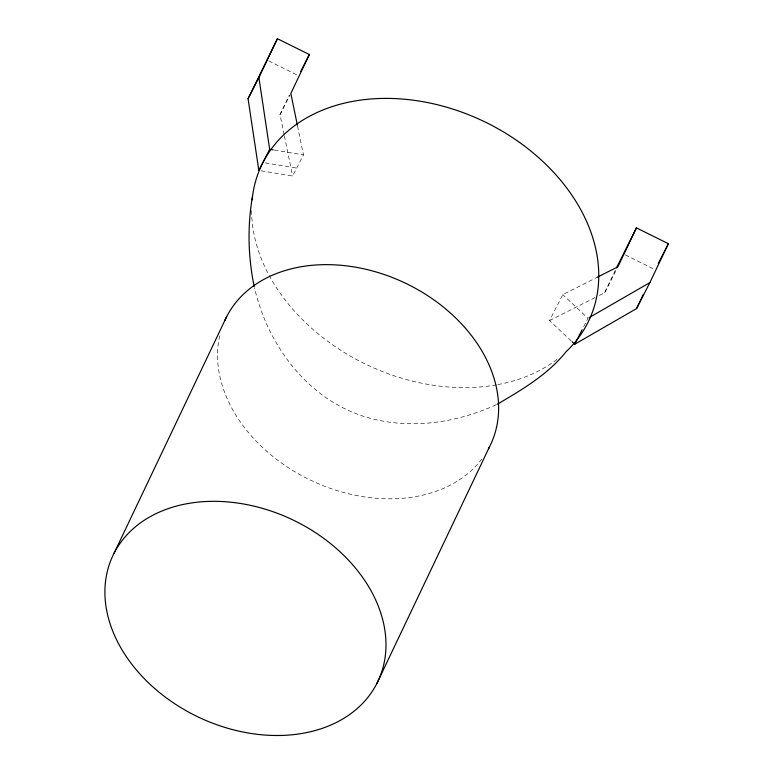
<?xml version="1.0" encoding="UTF-8"?>
<svg xmlns="http://www.w3.org/2000/svg" width="774" height="774" viewBox="0 0 774 774"><rect width="100%" height="100%" fill="white"/><g stroke="black" fill="none" stroke-linecap="round" stroke-linejoin="round"><path stroke-width="0.58" stroke-dasharray="3.87 2.9" d="M284.135 134.686L280.004 114.61L289.263 95.154M599.337 295.426L604.639 292.746L615.436 270.049M280.004 114.61L290.298 94.496M261.186 170.831L292.62 176.037L303.456 154.877L297.39 125.34M571.241 340.957L549.53 320.6L562.814 294.642L595.67 278.03M583.731 326.599L587.988 318.288L562.814 294.642M604.639 292.746L616.859 268.859M549.53 320.6L595.1 297.564M496.192 404.763C458.014 422.14 414.564 429.222 373.416 419.073C311.545 404.192 268.297 347.971 254.549 287.889M274.354 150.04L303.456 154.877M265.24 162.908L296.684 168.113M268.713 60.923L297.458 75.165M625.286 254.888L654.03 269.139M284.377 135.866L292.62 176.037M556.97 359.417A181.135 135.005 25.4 0 1 497.624 384.639M496.424 384.852A181.135 135.005 25.4 0 1 251.637 209.27M481.854 459.001A146.663 109.318 25.4 0 1 310.442 480.122A146.663 109.318 25.4 0 1 220.319 333.342"/><path stroke-width="1.16" d="M252.508 196.393C247.303 226.085 248.057 257.326 254.249 286.777M277.411 38.7L258.893 77.613L269.681 149.305L258.845 170.464L248.067 98.772L277.411 38.7L309.348 54.528L290.84 93.441L297.39 125.34M114.03 553.313L226.685 316.595M376.822 683.568A146.663 109.318 25.4 0 0 222.864 501.581A146.663 109.318 25.4 0 0 136.592 670.168A146.663 109.318 25.4 0 0 376.822 683.568L489.478 446.859M616.472 267.891L636.441 227.875L668.388 243.704L649.87 282.616L636.576 308.574L574.695 344.256L572.102 341.779M636.441 227.875L617.923 266.778L596.725 277.498M636.576 308.574L643.271 294.526M248.067 98.772L258.893 77.613M300.689 71.46L309.348 54.528M574.695 344.256L582.135 329.714M658.287 263.441L668.388 243.704M589.014 317.698L649.87 282.616M497.218 404.309C521.986 389.699 547.828 374.645 565.997 351.783A181.135 135.005 25.4 0 0 484.64 121.77A181.135 135.005 25.4 0 0 252.131 199.847M269.681 149.305L273.183 149.856M224.644 320.871A146.663 109.318 25.4 0 1 406.456 283.69A146.663 109.318 25.4 0 1 488.365 448.949"/></g></svg>
